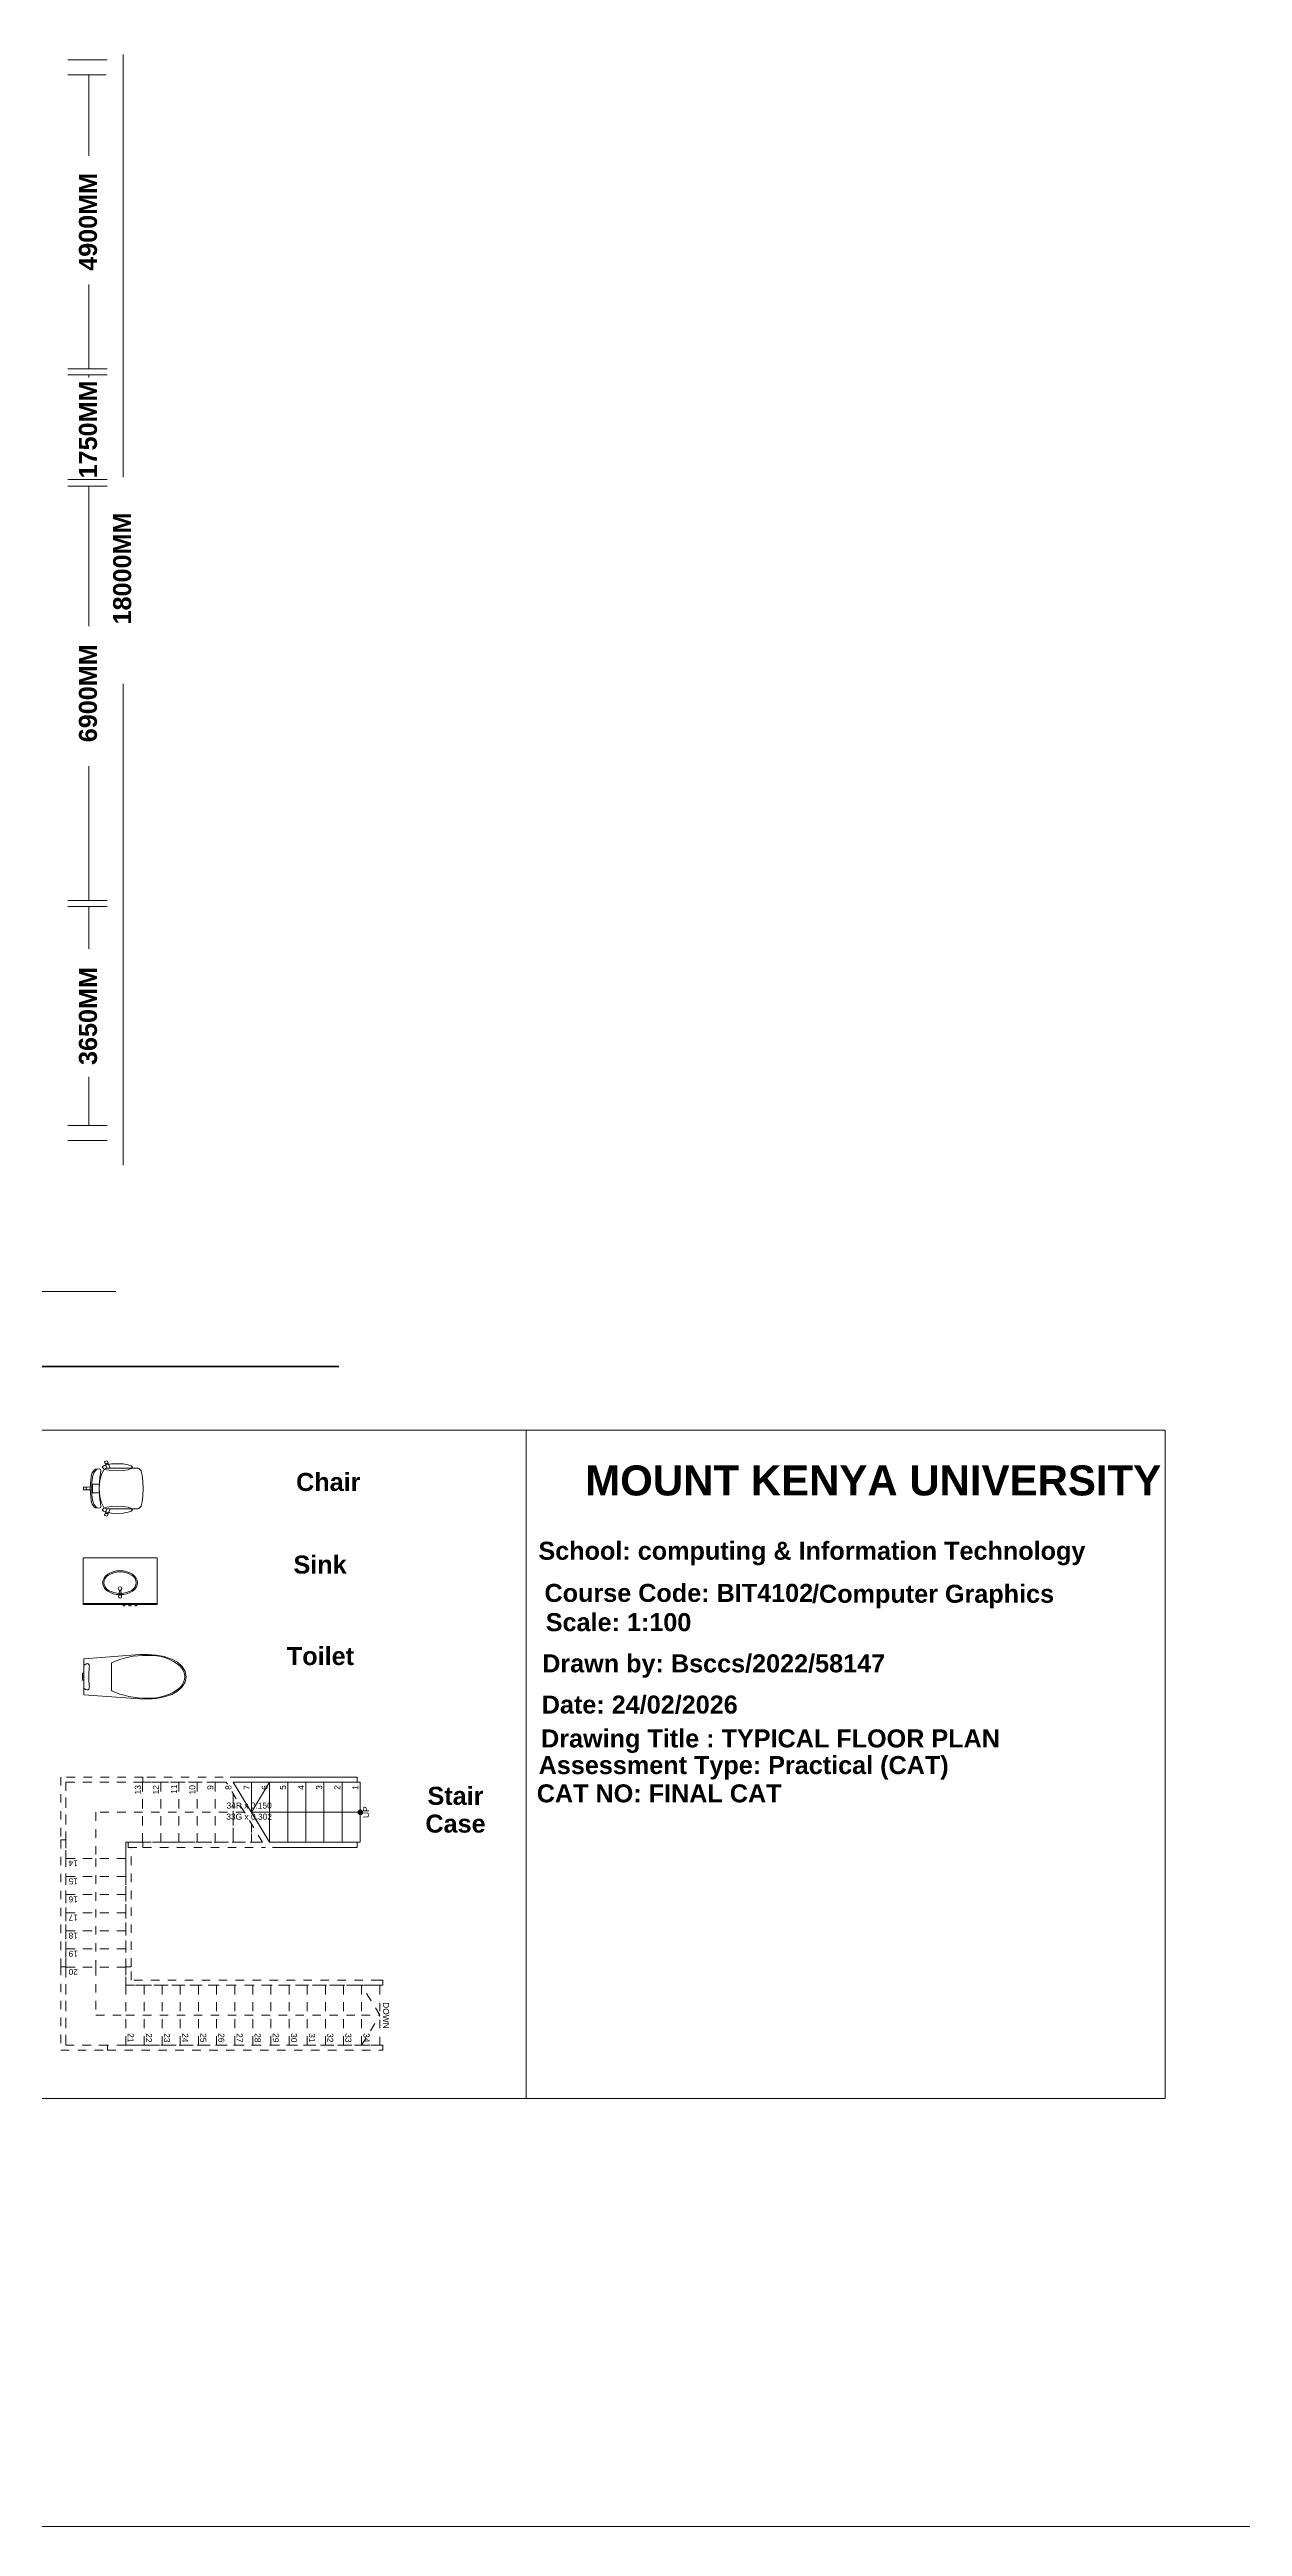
# Model space of a CAD drawing. Header units: millimetres. Extents: x -100675 to 28000, y -21133 to 42228.
# Drawn here: x -51181 to -31330, y -21133 to 20114 of the extents above; entities that cross this region are included whole.
import ezdxf

# ---------------------------------------------------------------- set-up
doc = ezdxf.new("R2010")
doc.units = ezdxf.units.MM
doc.header["$MEASUREMENT"] = 0
doc.linetypes.add('Dense Dotted', pattern=[176.388884, 0, -176.388884])
doc.linetypes.add('Small Dashed', pattern=[282.222222, 141.111111, -141.111111])
for name, color, linetype, lineweight, true_color in [('New_2D Drafting - General_Pen_No__62', 7, 'Continuous', 20, 0xaaaaaa), ('New_Annotation - Text_Pen_No__153', 7, 'Continuous', 25, 0x5a400a), ('New_Annotation - Text_Pen_No__86', 7, 'Continuous', 20, 0x5555ff), ('New_Interior - Furniture _Pen_No__4', 7, 'Continuous', 20, 0x029e21), ('New_Structural - Bearing_Pen_No__61', 7, 'Continuous', 20, 0x6a6a6a), ('New_Structural - Bearing_Pen_No__89', 7, 'Continuous', 20, 0x71cebe), ('New_Structural - Stair & Railing_Pen_No__71', 171, 'Continuous', 20, 0xaaaaff), ('New_Structural - Stair & Railing_Pen_No__91', 171, 'Continuous', 13, 0xaaaaff)]:
    doc.layers.add(name, color=color, linetype=linetype, lineweight=lineweight, true_color=true_color)
for name, color, linetype, lineweight in [('New_Annotation - Text_Pen_No__41', 7, 'Continuous', 25), ('New_Interior - Furniture _Pen_No__75', 6, 'Continuous', 20), ('New_Structural - Bearing_Pen_No__20', 1, 'Continuous', 0), ('New_Structural - Bearing_Pen_No__21', 7, 'Continuous', 35), ('New_Structural - Stair & Railing_Pen_No__11', 171, 'Continuous', 18)]:
    doc.layers.add(name, color=color, linetype=linetype, lineweight=lineweight)
for name, color, linetype in [('New_Interior - Furniture', 7, 'Continuous'), ('New_Structural - Bearing', 7, 'Continuous'), ('New_Structural - Stair & Railing', 7, 'Continuous')]:
    doc.layers.add(name, color=color, linetype=linetype)
doc.styles.add('GENERATED_STYLE_1', font='arial.ttf')
doc.styles.add('GENERATED_STYLE_2', font='arial.ttf')

# ---------------------------------------------------------------- blocks, each defined once
blk = doc.blocks.new('Slab_2', base_point=(-100675, -21133))
at = {"layer": 'New_Structural - Bearing_Pen_No__89', "color": 123, "linetype": 'Continuous', "lineweight": 20, "true_color": 0x71cebe, "flags": 128}
blk.add_lwpolyline([(-100675, -21133), (-12576, -21133), (-12576, 42228), (-100675, 42228)], close=True, dxfattribs=at)
blk = doc.blocks.new('Stair_3')
at = {"layer": 'New_Structural - Stair & Railing_Pen_No__71', "linetype": 'Continuous', "lineweight": 20, "true_color": 0xaaaaff}
blk.add_hatch(color=161, dxfattribs=at).paths.add_polyline_path([(-46010, -9203, 1), (-46010, -9278, 1)])
at = {"layer": 'New_Structural - Stair & Railing_Pen_No__11', "color": 171, "linetype": 'Continuous', "lineweight": 18}
for p, q in [((-46060, -8655), (-48174, -8655)), ((-46060, -8740), (-46060, -8655)), ((-48123, -8740), (-46060, -8740)), ((-47821, -8740), (-48123, -8740)), ((-47519, -9740), (-48123, -8740)), ((-47519, -8740), (-47821, -8740)), ((-47821, -8740), (-47821, -9240)), ((-47821, -9240), (-47821, -8740)), ((-47519, -8740), (-47821, -9240)), ((-47218, -8740), (-47519, -8740)), ((-47519, -8740), (-47519, -9740)), ((-47519, -9740), (-47519, -8740)), ((-46916, -8740), (-47218, -8740)), ((-47218, -8740), (-47218, -9740)), ((-47218, -9740), (-47218, -8740)), ((-46614, -8740), (-46916, -8740)), ((-46916, -8740), (-46916, -9740)), ((-46916, -9740), (-46916, -8740)), ((-46312, -8740), (-46614, -8740)), ((-46614, -8740), (-46614, -9740)), ((-46614, -9740), (-46614, -8740)), ((-46010, -8740), (-46312, -8740)), ((-46312, -8740), (-46312, -9740)), ((-46312, -9740), (-46312, -8740)), ((-46010, -9740), (-46010, -8740)), ((-46312, -9240), (-47821, -9240)), ((-47821, -9240), (-47519, -9740)), ((-46010, -9240), (-46312, -9240)), ((-46060, -9740), (-47519, -9740)), ((-47519, -9740), (-47218, -9740)), ((-47468, -9825), (-46060, -9825)), ((-47218, -9740), (-46916, -9740)), ((-46916, -9740), (-46614, -9740)), ((-46614, -9740), (-46312, -9740)), ((-46312, -9740), (-46010, -9740)), ((-46060, -9825), (-46060, -9740))]:
    blk.add_line(p, q, dxfattribs=at)
at = {"layer": 'New_Structural - Stair & Railing_Pen_No__11', "color": 171, "linetype": 'Small Dashed', "lineweight": 18}
for p, q in [((-47636, -9740), (-48240, -8740)), ((-49632, -9240), (-50410, -9240)), ((-50410, -9240), (-50410, -10007)), ((-47938, -9240), (-49632, -9240)), ((-50410, -10007), (-50410, -11818)), ((-50410, -11818), (-50410, -12619)), ((-45685, -12619), (-45987, -12119)), ((-50410, -12619), (-49910, -12619)), ((-49910, -12619), (-45987, -12619)), ((-45987, -12619), (-45685, -12619)), ((-45987, -13119), (-45685, -12619))]:
    blk.add_line(p, q, dxfattribs=at)
at = {"layer": 'New_Structural - Stair & Railing_Pen_No__11', "color": 171, "linetype": 'Continuous', "lineweight": 18, "flags": 128}
blk.add_lwpolyline([(-46010, -9203, 1), (-46010, -9278, 1)], format="xyb", close=True, dxfattribs=at)
at = {"layer": 'New_Structural - Stair & Railing_Pen_No__91', "color": 161, "linetype": 'Small Dashed', "lineweight": 13, "true_color": 0xaaaaff}
for p, q in [((-49627, -8655), (-50995, -8655)), ((-50995, -8655), (-50995, -9700)), ((-48291, -8655), (-49627, -8655)), ((-49627, -8655), (-49627, -8740)), ((-49627, -8740), (-49627, -8655)), ((-50910, -9700), (-50910, -8740)), ((-50910, -8740), (-49627, -8740)), ((-49632, -8740), (-50910, -8740)), ((-50910, -8740), (-50910, -10007)), ((-49632, -8740), (-50910, -8740)), ((-50910, -8740), (-50910, -10007)), ((-49330, -8740), (-49632, -8740)), ((-49632, -8740), (-49632, -9740)), ((-49632, -9740), (-49632, -8740)), ((-49330, -8740), (-49632, -8740)), ((-49632, -8740), (-49632, -9740)), ((-49632, -9740), (-49632, -8740)), ((-49627, -8740), (-48240, -8740)), ((-49028, -8740), (-49330, -8740)), ((-49330, -8740), (-49330, -9740)), ((-49330, -9740), (-49330, -8740)), ((-49028, -8740), (-49330, -8740)), ((-49330, -8740), (-49330, -9740)), ((-49330, -9740), (-49330, -8740)), ((-48726, -8740), (-49028, -8740)), ((-49028, -8740), (-49028, -9740)), ((-49028, -9740), (-49028, -8740)), ((-48726, -8740), (-49028, -8740)), ((-49028, -8740), (-49028, -9740)), ((-49028, -9740), (-49028, -8740)), ((-48425, -8740), (-48726, -8740)), ((-48726, -8740), (-48726, -9740)), ((-48726, -9740), (-48726, -8740)), ((-48425, -8740), (-48726, -8740)), ((-48726, -8740), (-48726, -9740)), ((-48726, -9740), (-48726, -8740)), ((-48240, -8740), (-48425, -8740)), ((-48425, -8740), (-48425, -9740)), ((-48425, -9740), (-48425, -8740)), ((-48240, -8740), (-48425, -8740)), ((-48425, -8740), (-48425, -9740)), ((-48425, -9740), (-48425, -8740)), ((-47821, -8740), (-48123, -8740)), ((-48123, -8934), (-48123, -9740)), ((-48123, -9740), (-48123, -8934)), ((-48123, -8934), (-48123, -9740)), ((-48123, -9740), (-48123, -8934)), ((-47519, -8740), (-47821, -8740)), ((-47821, -8740), (-47821, -9240)), ((-47821, -9240), (-47821, -8740)), ((-47218, -8740), (-47519, -8740)), ((-47519, -8740), (-47519, -9740)), ((-47519, -9740), (-47519, -8740)), ((-46916, -8740), (-47218, -8740)), ((-47218, -8740), (-47218, -9740)), ((-47218, -9740), (-47218, -8740)), ((-46614, -8740), (-46916, -8740)), ((-46916, -8740), (-46916, -9740)), ((-46916, -9740), (-46916, -8740)), ((-46312, -8740), (-46614, -8740)), ((-46614, -8740), (-46614, -9740)), ((-46614, -9740), (-46614, -8740)), ((-46010, -8740), (-46312, -8740)), ((-46312, -8740), (-46312, -9740)), ((-46312, -9740), (-46312, -8740)), ((-46010, -9740), (-46010, -8740)), ((-47821, -9434), (-47821, -9740)), ((-47821, -9740), (-47821, -9434)), ((-47821, -9434), (-47821, -9740)), ((-47821, -9740), (-47821, -9434)), ((-50995, -9700), (-50910, -9700)), ((-50995, -9700), (-50995, -11813)), ((-50910, -9700), (-50995, -9700)), ((-50910, -11813), (-50910, -9700)), ((-49871, -9740), (-49910, -9740)), ((-49910, -9740), (-49910, -11813)), ((-49910, -10007), (-49910, -9740)), ((-49910, -9740), (-49632, -9740)), ((-49910, -10007), (-49910, -9740)), ((-49910, -9740), (-49632, -9740)), ((-49627, -9740), (-49871, -9740)), ((-49871, -9740), (-49871, -9825)), ((-49871, -9825), (-49871, -9740)), ((-49871, -9825), (-49627, -9825)), ((-49825, -9825), (-49871, -9825)), ((-49825, -11813), (-49825, -9825)), ((-49632, -9740), (-49330, -9740)), ((-49632, -9740), (-49330, -9740)), ((-47636, -9740), (-49627, -9740)), ((-49627, -9740), (-49627, -9825)), ((-49627, -9825), (-49627, -9740)), ((-49627, -9825), (-47585, -9825)), ((-49330, -9740), (-49028, -9740)), ((-49330, -9740), (-49028, -9740)), ((-49028, -9740), (-48726, -9740)), ((-49028, -9740), (-48726, -9740)), ((-48726, -9740), (-48425, -9740)), ((-48726, -9740), (-48425, -9740)), ((-48425, -9740), (-48123, -9740)), ((-48425, -9740), (-48123, -9740)), ((-48123, -9740), (-47821, -9740)), ((-48123, -9740), (-47821, -9740)), ((-47821, -9740), (-47636, -9740)), ((-47821, -9740), (-47636, -9740)), ((-47519, -9740), (-47218, -9740)), ((-47218, -9740), (-46916, -9740)), ((-46916, -9740), (-46614, -9740)), ((-46614, -9740), (-46312, -9740)), ((-46312, -9740), (-46010, -9740)), ((-50910, -10007), (-49910, -10007)), ((-49910, -10007), (-50910, -10007)), ((-50910, -10007), (-50910, -10309)), ((-50910, -10007), (-49910, -10007)), ((-49910, -10007), (-50910, -10007)), ((-50910, -10007), (-50910, -10309)), ((-50910, -10309), (-49910, -10309)), ((-49910, -10309), (-50910, -10309)), ((-50910, -10309), (-50910, -10610)), ((-50910, -10309), (-49910, -10309)), ((-49910, -10309), (-50910, -10309)), ((-50910, -10309), (-50910, -10610)), ((-49910, -10309), (-49910, -10007)), ((-49910, -10309), (-49910, -10007)), ((-49910, -10610), (-49910, -10309)), ((-49910, -10610), (-49910, -10309)), ((-50910, -10610), (-49910, -10610)), ((-49910, -10610), (-50910, -10610)), ((-50910, -10610), (-50910, -10912)), ((-50910, -10610), (-49910, -10610)), ((-49910, -10610), (-50910, -10610)), ((-50910, -10610), (-50910, -10912)), ((-49910, -10912), (-49910, -10610)), ((-49910, -10912), (-49910, -10610)), ((-50910, -10912), (-49910, -10912)), ((-49910, -10912), (-50910, -10912)), ((-50910, -10912), (-50910, -11214)), ((-50910, -10912), (-49910, -10912)), ((-49910, -10912), (-50910, -10912)), ((-50910, -10912), (-50910, -11214)), ((-49910, -11214), (-49910, -10912)), ((-49910, -11214), (-49910, -10912)), ((-50910, -11214), (-49910, -11214)), ((-49910, -11214), (-50910, -11214)), ((-50910, -11214), (-50910, -11516)), ((-50910, -11214), (-49910, -11214)), ((-49910, -11214), (-50910, -11214)), ((-50910, -11214), (-50910, -11516)), ((-50910, -11516), (-49910, -11516)), ((-49910, -11516), (-50910, -11516)), ((-50910, -11516), (-50910, -11818)), ((-50910, -11516), (-49910, -11516)), ((-49910, -11516), (-50910, -11516)), ((-50910, -11516), (-50910, -11818)), ((-49910, -11516), (-49910, -11214)), ((-49910, -11516), (-49910, -11214)), ((-49910, -11818), (-49910, -11516)), ((-49910, -11818), (-49910, -11516)), ((-50995, -11813), (-50910, -11813)), ((-50995, -11813), (-50995, -13204)), ((-50910, -11813), (-50995, -11813)), ((-50910, -13119), (-50910, -11813)), ((-50910, -11818), (-49910, -11818)), ((-49910, -11818), (-50910, -11818)), ((-50910, -11818), (-50910, -13119)), ((-50910, -11818), (-49910, -11818)), ((-49910, -11818), (-50910, -11818)), ((-50910, -11818), (-50910, -13119)), ((-49910, -11813), (-49825, -11813)), ((-49910, -11813), (-49910, -12119)), ((-49825, -11813), (-49910, -11813)), ((-49910, -12119), (-49910, -11818)), ((-49910, -12119), (-49910, -11818)), ((-49825, -12034), (-49825, -11813)), ((-49910, -12119), (-45685, -12119)), ((-49910, -13119), (-49910, -12119)), ((-49910, -12119), (-49910, -13119)), ((-49609, -12119), (-49910, -12119)), ((-49910, -13119), (-49910, -12119)), ((-49609, -12119), (-49910, -12119)), ((-49910, -12119), (-49910, -13119)), ((-45685, -12034), (-49825, -12034)), ((-49609, -13119), (-49609, -12119)), ((-49609, -12119), (-49609, -13119)), ((-49307, -12119), (-49609, -12119)), ((-49609, -13119), (-49609, -12119)), ((-49609, -12119), (-49609, -13119)), ((-49307, -12119), (-49609, -12119)), ((-49307, -13119), (-49307, -12119)), ((-49307, -12119), (-49307, -13119)), ((-49005, -12119), (-49307, -12119)), ((-49307, -13119), (-49307, -12119)), ((-49307, -12119), (-49307, -13119)), ((-49005, -12119), (-49307, -12119)), ((-49005, -13119), (-49005, -12119)), ((-49005, -12119), (-49005, -13119)), ((-48703, -12119), (-49005, -12119)), ((-49005, -13119), (-49005, -12119)), ((-49005, -12119), (-49005, -13119)), ((-48703, -12119), (-49005, -12119)), ((-48703, -13119), (-48703, -12119)), ((-48703, -12119), (-48703, -13119)), ((-48401, -12119), (-48703, -12119)), ((-48703, -13119), (-48703, -12119)), ((-48703, -12119), (-48703, -13119)), ((-48401, -12119), (-48703, -12119)), ((-48401, -13119), (-48401, -12119)), ((-48401, -12119), (-48401, -13119)), ((-48100, -12119), (-48401, -12119)), ((-48401, -13119), (-48401, -12119)), ((-48401, -12119), (-48401, -13119)), ((-48100, -12119), (-48401, -12119)), ((-48100, -13119), (-48100, -12119)), ((-48100, -12119), (-48100, -13119)), ((-47798, -12119), (-48100, -12119)), ((-48100, -13119), (-48100, -12119)), ((-48100, -12119), (-48100, -13119)), ((-47798, -12119), (-48100, -12119)), ((-47798, -13119), (-47798, -12119)), ((-47798, -12119), (-47798, -13119)), ((-47496, -12119), (-47798, -12119)), ((-47798, -13119), (-47798, -12119)), ((-47798, -12119), (-47798, -13119)), ((-47496, -12119), (-47798, -12119)), ((-47496, -13119), (-47496, -12119)), ((-47496, -12119), (-47496, -13119)), ((-47194, -12119), (-47496, -12119)), ((-47496, -13119), (-47496, -12119)), ((-47496, -12119), (-47496, -13119)), ((-47194, -12119), (-47496, -12119)), ((-47194, -13119), (-47194, -12119)), ((-47194, -12119), (-47194, -13119)), ((-46893, -12119), (-47194, -12119)), ((-47194, -13119), (-47194, -12119)), ((-47194, -12119), (-47194, -13119)), ((-46893, -12119), (-47194, -12119)), ((-46893, -13119), (-46893, -12119)), ((-46893, -12119), (-46893, -13119)), ((-46591, -12119), (-46893, -12119)), ((-46893, -13119), (-46893, -12119)), ((-46893, -12119), (-46893, -13119)), ((-46591, -12119), (-46893, -12119)), ((-46591, -13119), (-46591, -12119)), ((-46591, -12119), (-46591, -13119)), ((-46289, -12119), (-46591, -12119)), ((-46591, -13119), (-46591, -12119)), ((-46591, -12119), (-46591, -13119)), ((-46289, -12119), (-46591, -12119)), ((-46289, -13119), (-46289, -12119)), ((-46289, -12119), (-46289, -13119)), ((-45987, -12119), (-46289, -12119)), ((-46289, -13119), (-46289, -12119)), ((-46289, -12119), (-46289, -13119)), ((-45987, -12119), (-46289, -12119)), ((-45987, -13119), (-45987, -12119)), ((-45987, -12119), (-45987, -13119)), ((-45685, -12119), (-45987, -12119)), ((-45987, -13119), (-45987, -12119)), ((-45987, -12119), (-45987, -13119)), ((-45685, -12119), (-45987, -12119)), ((-45635, -12034), (-45685, -12034)), ((-45685, -12119), (-45635, -12119)), ((-45685, -13119), (-45685, -12119)), ((-45685, -13119), (-45685, -12119)), ((-45635, -12119), (-45635, -12034)), ((-50217, -13119), (-50910, -13119)), ((-50910, -13119), (-49910, -13119)), ((-50910, -13119), (-49910, -13119)), ((-50217, -13204), (-50217, -13119)), ((-45685, -13119), (-50217, -13119)), ((-50217, -13119), (-50217, -13204)), ((-49910, -13119), (-49609, -13119)), ((-49910, -13119), (-49609, -13119)), ((-49609, -13119), (-49307, -13119)), ((-49609, -13119), (-49307, -13119)), ((-49307, -13119), (-49005, -13119)), ((-49307, -13119), (-49005, -13119)), ((-49005, -13119), (-48703, -13119)), ((-49005, -13119), (-48703, -13119)), ((-48703, -13119), (-48401, -13119)), ((-48703, -13119), (-48401, -13119)), ((-48401, -13119), (-48100, -13119)), ((-48401, -13119), (-48100, -13119)), ((-48100, -13119), (-47798, -13119)), ((-48100, -13119), (-47798, -13119)), ((-47798, -13119), (-47496, -13119)), ((-47798, -13119), (-47496, -13119)), ((-47496, -13119), (-47194, -13119)), ((-47496, -13119), (-47194, -13119)), ((-47194, -13119), (-46893, -13119)), ((-47194, -13119), (-46893, -13119)), ((-46893, -13119), (-46591, -13119)), ((-46893, -13119), (-46591, -13119)), ((-46591, -13119), (-46289, -13119)), ((-46591, -13119), (-46289, -13119)), ((-46289, -13119), (-45987, -13119)), ((-46289, -13119), (-45987, -13119)), ((-45987, -13119), (-45685, -13119)), ((-45987, -13119), (-45685, -13119)), ((-45635, -13119), (-45685, -13119)), ((-45635, -13204), (-45635, -13119)), ((-50995, -13204), (-50217, -13204)), ((-50217, -13204), (-45685, -13204)), ((-45685, -13204), (-45635, -13204))]:
    blk.add_line(p, q, dxfattribs=at)
at = {"layer": 'New_Structural - Stair & Railing_Pen_No__71', "color": 161, "lineweight": 20, "true_color": 0xaaaaff, "char_height": 100, "attachment_point": 4, "style": 'GENERATED_STYLE_1'}
for s, insert, rotation in [('\\A1;{\\pql;\\fArial|b0|i0|c0|p34;13}', (-49712, -8942), 90), ('\\A1;{\\pql;\\fArial|b0|i0|c0|p34;12}', (-49411, -8942), 90), ('\\A1;{\\pql;\\fArial|b0|i0|c0|p34;11}', (-49109, -8932), 90), ('\\A1;{\\pql;\\fArial|b0|i0|c0|p34;10}', (-48806, -8942), 90), ('\\A1;{\\pql;\\fArial|b0|i0|c0|p34;9}', (-48505, -8866), 90), ('\\A1;{\\pql;\\fArial|b0|i0|c0|p34;8}', (-48203, -8866), 90), ('\\A1;{\\pql;\\fArial|b0|i0|c0|p34;7}', (-47902, -8866), 90), ('\\A1;{\\pql;\\fArial|b0|i0|c0|p34;6}', (-47599, -8866), 90), ('\\A1;{\\pql;\\fArial|b0|i0|c0|p34;5}', (-47297, -8866), 90), ('\\A1;{\\pql;\\fArial|b0|i0|c0|p34;4}', (-46996, -8866), 90), ('\\A1;{\\pql;\\fArial|b0|i0|c0|p34;3}', (-46694, -8866), 90), ('\\A1;{\\pql;\\fArial|b0|i0|c0|p34;2}', (-46393, -8866), 90), ('\\A1;{\\pql;\\fArial|b0|i0|c0|p34;1}', (-46091, -8866), 90), ('\\A1;{\\pql;\\fArial|b0|i0|c0|p34;UP}', (-45915, -9335), 90), ('\\A1;{\\pql;\\fArial|b0|i0|c0|p34;14}', (-50709, -10088), 180), ('\\A1;{\\pql;\\fArial|b0|i0|c0|p34;15}', (-50709, -10388), 180), ('\\A1;{\\pql;\\fArial|b0|i0|c0|p34;16}', (-50709, -10690), 180), ('\\A1;{\\pql;\\fArial|b0|i0|c0|p34;17}', (-50709, -10993), 180), ('\\A1;{\\pql;\\fArial|b0|i0|c0|p34;18}', (-50709, -11294), 180), ('\\A1;{\\pql;\\fArial|b0|i0|c0|p34;19}', (-50709, -11596), 180), ('\\A1;{\\pql;\\fArial|b0|i0|c0|p34;20}', (-50709, -11897), 180), ('\\A1;{\\pql;\\fArial|b0|i0|c0|p34;DOWN}', (-45581, -12402), 270), ('\\A1;{\\pql;\\fArial|b0|i0|c0|p34;21}', (-49830, -12918), 270), ('\\A1;{\\pql;\\fArial|b0|i0|c0|p34;22}', (-49528, -12918), 270), ('\\A1;{\\pql;\\fArial|b0|i0|c0|p34;23}', (-49227, -12918), 270), ('\\A1;{\\pql;\\fArial|b0|i0|c0|p34;24}', (-48924, -12918), 270), ('\\A1;{\\pql;\\fArial|b0|i0|c0|p34;25}', (-48623, -12918), 270), ('\\A1;{\\pql;\\fArial|b0|i0|c0|p34;26}', (-48322, -12918), 270), ('\\A1;{\\pql;\\fArial|b0|i0|c0|p34;27}', (-48019, -12918), 270), ('\\A1;{\\pql;\\fArial|b0|i0|c0|p34;28}', (-47718, -12918), 270), ('\\A1;{\\pql;\\fArial|b0|i0|c0|p34;29}', (-47416, -12918), 270), ('\\A1;{\\pql;\\fArial|b0|i0|c0|p34;30}', (-47114, -12918), 270), ('\\A1;{\\pql;\\fArial|b0|i0|c0|p34;31}', (-46813, -12918), 270), ('\\A1;{\\pql;\\fArial|b0|i0|c0|p34;32}', (-46511, -12918), 270), ('\\A1;{\\pql;\\fArial|b0|i0|c0|p34;33}', (-46209, -12918), 270), ('\\A1;{\\pql;\\fArial|b0|i0|c0|p34;34}', (-45907, -12918), 270)]:
    blk.add_mtext(s, dxfattribs=dict(at, insert=insert, rotation=rotation))
at = {"layer": 'New_Structural - Stair & Railing_Pen_No__71', "color": 161, "lineweight": 20, "true_color": 0xaaaaff, "char_height": 100, "style": 'GENERATED_STYLE_1'}
for s, insert, attachment_point in [('\\A1;{\\pqc;\\pt0,7100;\\fArial|b0|i0|c0|p34;33G x \\fArial|b0|i0|c0|p34;0.302\\fArial|b0|i0|c0|p34;\\A1{\\H.66x;\\S^  ;}\\fArial|b0|i0|c0|p34;\\fArial|b0|i0|c0|p34;\\fArial|b0|i0|c0|p34;\\fArial|b0|i0|c0|p34;\\A1{\\H.66x;\\S^  ;}\\fArial|b0|i0|c0|p34;\\fArial|b0|i0|c0|p34;\\fArial|b0|i0|c0|p34;\\fArial|b0|i0|c0|p34;\\A1{\\H.66x;\\S^  ;}\\fArial|b0|i0|c0|p34;}', (-47821, -9263), 2), ('\\A1;{\\pqc;\\pt0,7100;\\fArial|b0|i0|c0|p34;34R x \\fArial|b0|i0|c0|p34;0.150\\fArial|b0|i0|c0|p34;\\A1{\\H.66x;\\S^  ;}\\fArial|b0|i0|c0|p34;\\fArial|b0|i0|c0|p34;\\fArial|b0|i0|c0|p34;\\fArial|b0|i0|c0|p34;\\A1{\\H.66x;\\S^  ;}\\fArial|b0|i0|c0|p34;\\fArial|b0|i0|c0|p34;\\fArial|b0|i0|c0|p34;\\fArial|b0|i0|c0|p34;\\A1{\\H.66x;\\S^  ;}\\fArial|b0|i0|c0|p34;}', (-47821, -9207), 8)]:
    blk.add_mtext(s, dxfattribs=dict(at, insert=insert, attachment_point=attachment_point))
blk = doc.blocks.new('Office Chair 06 24_2')
at = {"layer": 'New_Interior - Furniture _Pen_No__4', "color": 104, "linetype": 'Continuous', "lineweight": 20, "true_color": 0x029e21}
for p, q in [((152, 814), (198, 848)), ((198, 848), (227, 860)), ((230, 834), (200, 823)), ((227, 860), (265, 868)), ((269, 842), (230, 834)), ((265, 868), (374, 880)), ((313, 848), (269, 842)), ((361, 853), (313, 848)), ((410, 855), (361, 853)), ((374, 880), (459, 884)), ((384, 791), (384, 842)), ((384, 842), (434, 842)), ((459, 856), (410, 855)), ((434, 842), (436, 926)), ((434, 842), (459, 842)), ((436, 988), (441, 993)), ((436, 926), (436, 988)), ((436, 926), (438, 935)), ((438, 935), (443, 943)), ((441, 993), (459, 993)), ((443, 943), (450, 949)), ((450, 949), (459, 951)), ((477, 993), (459, 993)), ((467, 949), (459, 951)), ((544, 880), (459, 884)), ((459, 856), (507, 855)), ((484, 842), (459, 842)), ((475, 943), (467, 949)), ((479, 935), (475, 943)), ((481, 988), (477, 993)), ((481, 926), (479, 935)), ((481, 926), (481, 988)), ((484, 842), (481, 926)), ((533, 842), (484, 842)), ((507, 855), (557, 853)), ((533, 791), (533, 842)), ((652, 868), (544, 880)), ((557, 853), (605, 848)), ((605, 848), (649, 842)), ((649, 842), (687, 834)), ((691, 860), (652, 868)), ((687, 834), (718, 823)), ((720, 848), (691, 860)), ((766, 814), (720, 848)), ((0, 603), (11, 641)), ((3, 596), (0, 603)), ((55, 577), (3, 596)), ((11, 641), (17, 644)), ((17, 644), (69, 625)), ((40, 599), (41, 609)), ((42, 590), (40, 599)), ((41, 609), (45, 617)), ((48, 582), (42, 590)), ((45, 617), (52, 623)), ((55, 577), (48, 582)), ((52, 623), (60, 626)), ((119, 551), (55, 577)), ((60, 626), (69, 625)), ((69, 625), (120, 609)), ((119, 608), (120, 609)), ((119, 608), (119, 551)), ((119, 199), (119, 551)), ((120, 609), (145, 656)), ((131, 731), (136, 792)), ((141, 712), (131, 731)), ((141, 774), (135, 770)), ((136, 792), (152, 814)), ((150, 783), (141, 774)), ((167, 707), (141, 712)), ((145, 656), (219, 696)), ((163, 793), (150, 783)), ((181, 810), (163, 793)), ((209, 711), (167, 707)), ((200, 823), (181, 810)), ((276, 721), (209, 711)), ((219, 696), (329, 722)), ((352, 729), (276, 721)), ((329, 722), (384, 726)), ((459, 733), (352, 729)), ((384, 726), (384, 791)), ((384, 726), (459, 732)), ((459, 733), (566, 729)), ((533, 726), (459, 732)), ((533, 726), (533, 791)), ((589, 722), (533, 726)), ((566, 729), (641, 721)), ((699, 696), (589, 722)), ((641, 721), (708, 711)), ((772, 656), (699, 696)), ((708, 711), (751, 707)), ((718, 823), (737, 810)), ((737, 810), (754, 793)), ((751, 707), (777, 712)), ((754, 793), (768, 783)), ((782, 792), (766, 814)), ((768, 783), (777, 774)), ((798, 609), (772, 656)), ((777, 774), (783, 770)), ((777, 712), (787, 731)), ((787, 731), (782, 792)), ((849, 625), (798, 609)), ((798, 608), (798, 609)), ((798, 608), (798, 551)), ((798, 551), (862, 577)), ((798, 199), (798, 551)), ((901, 644), (849, 625)), ((857, 626), (849, 625)), ((866, 623), (857, 626)), ((862, 577), (915, 596)), ((862, 577), (870, 582)), ((872, 617), (866, 623)), ((870, 582), (875, 590)), ((877, 609), (872, 617)), ((875, 590), (878, 599)), ((878, 599), (877, 609)), ((907, 641), (901, 644)), ((918, 603), (907, 641)), ((915, 596), (918, 603)), ((119, 138), (119, 199)), ((119, 86), (119, 138)), ((126, 71), (119, 86)), ((166, 36), (126, 71)), ((169, 34), (166, 36)), ((237, 16), (169, 34)), ((339, 4), (237, 16)), ((340, 4), (339, 4)), ((459, 0), (340, 4)), ((459, 0), (577, 4)), ((577, 4), (579, 4)), ((579, 4), (681, 16)), ((681, 16), (749, 34)), ((749, 34), (752, 36)), ((752, 36), (791, 71)), ((791, 71), (798, 86)), ((798, 138), (798, 199)), ((798, 86), (798, 138))]:
    blk.add_line(p, q, dxfattribs=at)
at = {"layer": 'New_Interior - Furniture _Pen_No__4', "color": 104, "linetype": 'Continuous', "lineweight": 20, "true_color": 0x029e21, "flags": 128}
for points in [[(45, 431), (50, 527), (63, 608), (82, 662), (105, 681), (128, 662), (147, 608), (160, 527), (165, 431), (160, 335), (147, 253), (128, 199), (105, 180), (82, 199), (63, 253), (50, 335)], [(872, 431), (868, 527), (855, 608), (835, 662), (813, 681), (790, 662), (770, 608), (758, 527), (753, 431), (758, 335), (770, 253), (790, 199), (813, 180), (835, 199), (855, 253), (868, 335)]]:
    blk.add_lwpolyline(points, close=True, dxfattribs=at)
blk = doc.blocks.new('WC 24_2')
at = {"layer": 'New_Interior - Furniture _Pen_No__75', "color": 6, "linetype": 'Continuous', "lineweight": 20}
for p, q in [((-57, 20), (-40, 20)), ((-57, 0), (-57, 20)), ((-40, 20), (-16, 20)), ((-16, 20), (-11, 20)), ((-16, 0), (-16, 20)), ((-11, 20), (0, 20)), ((0, 20), (11, 20)), ((0, 0), (11, 0)), ((11, 20), (16, 20)), ((11, 0), (16, 0)), ((16, 0), (16, 20)), ((16, 20), (40, 20)), ((16, 0), (40, 0)), ((40, 20), (57, 20)), ((40, 0), (57, 0)), ((57, 0), (57, 20)), ((-57, 0), (-40, 0)), ((-40, 0), (-16, 0)), ((-16, 0), (-11, 0)), ((-11, 0), (0, 0)), ((0, -461), (-232, -461)), ((232, -461), (0, -461))]:
    blk.add_line(p, q, dxfattribs=at)
at = {"layer": 'New_Interior - Furniture _Pen_No__75', "color": 6, "linetype": 'Continuous', "lineweight": 20, "flags": 128}
for points in [[(-361, -1208), (-335, -1340), (-294, -1465), (-240, -1564), (-169, -1640), (-88, -1688), (0, -1705), (88, -1688), (169, -1640), (240, -1564), (294, -1465), (335, -1340), (361, -1208), (373, -1071), (370, -933), (301, 0), (-301, 0), (-370, -933), (-373, -1071)], [(-187, 0), (-194, -8), (-200, -16), (-205, -24), (-210, -33), (-213, -41), (-216, -50), (-217, -59), (-218, -67), (-216, -73), (-212, -79), (-206, -84), (-198, -89), (-188, -92), (-178, -94), (-166, -95), (-154, -94), (-116, -91), (-78, -88), (-39, -87), (0, -86), (39, -87), (78, -88), (116, -91), (154, -94), (166, -95), (178, -94), (188, -92), (198, -89), (206, -84), (212, -79), (216, -73), (218, -67), (217, -59), (216, -50), (213, -41), (210, -33), (205, -24), (200, -16), (194, -8), (187, 0)]]:
    blk.add_lwpolyline(points, close=True, dxfattribs=at)
at = {"layer": 'New_Interior - Furniture _Pen_No__75', "color": 6, "linetype": 'Continuous', "lineweight": 20}
for centre, major_axis, start_param, end_param in [((551, -1033), (0, 1133), 1.041392, 1.594412), ((-551, -1033), (0, 1133), 4.688771, 5.241791), ((191, -1098), (0, 685), 1.515065, 2.415654), ((-191, -1098), (0, 685), 3.867528, 4.768116), ((2, -1313), (0, 369), 2.509088, 3.135732), ((-2, -1313), (0, 369), 3.147454, 3.774097)]:
    blk.add_ellipse(centre, major_axis=major_axis, ratio=0.800282, start_param=start_param, end_param=end_param, dxfattribs=at)
blk = doc.blocks.new('Basin Cabinet 24_4')
at = {"layer": 'New_Interior - Furniture _Pen_No__75', "color": 6, "linetype": 'Continuous', "lineweight": 20}
for p, q in [((0, 779), (1229, 779)), ((0, 0), (0, 779)), ((0, 759), (1229, 759)), ((601, 610), (601, 625)), ((601, 625), (628, 625)), ((628, 625), (628, 610)), ((1229, 0), (1229, 779)), ((0, 0), (1229, 0))]:
    blk.add_line(p, q, dxfattribs=at)
at = {"layer": 'New_Interior - Furniture _Pen_No__75', "color": 6, "linetype": 'Continuous', "lineweight": 20, "flags": 128}
for points in [[(336, 779), (364, 779), (364, 799), (336, 799)], [(429, 779), (471, 779), (471, 799), (429, 799)], [(537, 779), (564, 779), (564, 799), (537, 799)]]:
    blk.add_lwpolyline(points, close=True, dxfattribs=at)
blk.add_lwpolyline([(590, 650), (594, 608, 0.12102), (597, 598), (604, 545, 0.882566), (626, 545), (632, 598, 0.12102), (636, 608), (640, 650, 1)], format="xyb", close=True, dxfattribs=at)
at = {"layer": 'New_Interior - Furniture _Pen_No__75', "color": 6, "linetype": 'Continuous', "lineweight": 20}
blk.add_circle((615, 513), 30, dxfattribs=at)
for radius, start, end in [(21.1, 212.771, 327.229), (13.6, 180, 0)]:
    blk.add_arc((615, 610), radius, start, end, dxfattribs=at)
for major_axis, ratio in [((290, 0), 0.686667), ((270, 0), 0.666667)]:
    blk.add_ellipse((615, 415), major_axis=major_axis, ratio=ratio, dxfattribs=at)

msp = doc.modelspace()

# ---------------------------------------------------------------- linework, layer by layer
at = {"layer": 'New_2D Drafting - General_Pen_No__62', "color": 253, "linetype": 'Continuous', "lineweight": 20, "true_color": 0xaaaaaa}
for p, q in [((-49956, 20033), (-49956, 12991)), ((-49956, 9552), (-49956, 1535)), ((-61525, -568), (-50080, -568))]:
    msp.add_line(p, q, dxfattribs=at)
at = {"layer": 'New_Structural - Bearing_Pen_No__20', "color": 1, "linetype": 'Continuous', "lineweight": 0}
for p, q in [((-66814, -2875), (-32616, -2875)), ((-43252, -2875), (-43252, -14008)), ((-32616, -2875), (-32616, -14008)), ((-91617, -14008), (-32616, -14008))]:
    msp.add_line(p, q, dxfattribs=at)
at = {"layer": 'New_Structural - Bearing_Pen_No__21', "color": 7, "linetype": 'Continuous', "lineweight": 35}
msp.add_line((-57622, -1814), (-46368, -1814), dxfattribs=at)
at = {"layer": 'New_Structural - Bearing_Pen_No__61', "color": 251, "linetype": 'Continuous', "lineweight": 20, "true_color": 0x6a6a6a}
for p, q in [((-50874, 19944), (-50221, 19944)), ((-50874, 19694), (-50238, 19694)), ((-50525, 19694), (-50525, 18346)), ((-50525, 16202), (-50525, 14794)), ((-50874, 14794), (-50221, 14794)), ((-50874, 14694), (-50221, 14694)), ((-50525, 14694), (-50525, 14650)), ((-50874, 12953), (-50221, 12953)), ((-50874, 12844), (-50221, 12844)), ((-50525, 12844), (-50525, 10512)), ((-50525, 8180), (-50525, 5944)), ((-50874, 5944), (-50221, 5944)), ((-50874, 5844), (-50221, 5844)), ((-50525, 5844), (-50525, 5136)), ((-50525, 3006), (-50525, 2194)), ((-50874, 2194), (-50221, 2194)), ((-50874, 1944), (-50221, 1944))]:
    msp.add_line(p, q, dxfattribs=at)

# ---------------------------------------------------------------- block references
at = {"layer": 'New_Interior - Furniture', "color": 104, "linetype": 'Continuous', "lineweight": 20, "true_color": 0x029e21, "zscale": 1000}
for name, p, rotation in [('Office Chair 06 24_2', (-49622, -4307), 90), ('Basin Cabinet 24_4', (-49392, -5002), 180), ('WC 24_2', (-50613, -6983), 90)]:
    msp.add_blockref(name, p, dxfattribs=dict(at, rotation=rotation))
at = {"layer": 'New_Structural - Bearing', "color": 123, "linetype": 'Continuous', "lineweight": 20, "true_color": 0x71cebe}
msp.add_blockref('Slab_2', (-100675, -21133), dxfattribs=at)
at = {"layer": 'New_Structural - Stair & Railing', "color": 8, "linetype": 'Dense Dotted', "lineweight": 15}
msp.add_blockref('Stair_3', (0, 0), dxfattribs=at)

# ---------------------------------------------------------------- texts
at = {"layer": 'New_Annotation - Text_Pen_No__153', "color": 48, "linetype": 'Continuous', "lineweight": 25, "true_color": 0x5a400a, "insert": (-37474, -3464), "char_height": 500, "attachment_point": 2, "style": 'GENERATED_STYLE_2'}
msp.add_mtext('\\A1;{\\pqc;\\fArial|b1|i0|c0|p34;MOUNT KENYA UNIVERSITY }', dxfattribs=at)
at = {"layer": 'New_Annotation - Text_Pen_No__41', "color": 7, "linetype": 'Continuous', "lineweight": 25, "char_height": 300, "attachment_point": 2, "style": 'GENERATED_STYLE_2'}
for s, insert in [('\\A1;{\\pqc;\\fArial|b1|i0|c0|p34;Chair}', (-46542, -3589)), ('\\A1;{\\pqc;\\fArial|b1|i0|c0|p34;Sink}', (-46679, -4965)), ('\\A1;{\\pqc;\\fArial|b1|i0|c0|p34;School: computing & Information Technology }', (-38494, -4735)), ('\\A1;{\\pqc;\\fArial|b1|i0|c0|p34;Course Code: BIT4102}', (-40709, -5437)), ('\\A1;{\\pqc;\\fArial|b1|i0|c0|p34;/Computer Graphics }', (-36478, -5451)), ('\\A1;{\\pqc;\\fArial|b1|i0|c0|p34;Scale: 1:100}', (-41712, -5924)), ('\\A1;{\\pqc;\\fArial|b1|i0|c0|p34;Toilet}', (-46673, -6488)), ('\\A1;{\\pqc;\\fArial|b1|i0|c0|p34;Drawn by: Bsccs/2022/58147}', (-40129, -6610)), ('\\A1;{\\pqc;\\fArial|b1|i0|c0|p34;Date: 24/02/2026}', (-41359, -7296)), ('\\A1;{\\pqc;\\fArial|b1|i0|c0|p34;Drawing Title : TYPICAL FLOOR PLAN}', (-39183, -7860)), ('\\A1;{\\pqc;\\fArial|b1|i0|c0|p34;Assessment Type: Practical (CAT)}', (-39630, -8304)), ('\\A1;{\\pqc;\\fArial|b1|i0|c0|p34;CAT NO: FINAL CAT}', (-41036, -8775))]:
    msp.add_mtext(s, dxfattribs=dict(at, insert=insert))
at = {"layer": 'New_Annotation - Text_Pen_No__41', "color": 7, "linetype": 'Continuous', "lineweight": 25, "insert": (-44425, -8816), "char_height": 300, "attachment_point": 2, "line_spacing_factor": 0.9248, "style": 'GENERATED_STYLE_2'}
msp.add_mtext('\\A1;{\\pqc;\\fArial|b1|i0|c0|p34;Stair \\P\\pqc;\\fArial|b1|i0|c0|p34;Case }', dxfattribs=at)
at = {"layer": 'New_Annotation - Text_Pen_No__86', "color": 173, "linetype": 'Continuous', "lineweight": 20, "true_color": 0x5555ff, "char_height": 300, "attachment_point": 2, "rotation": 90, "style": 'GENERATED_STYLE_2'}
for s, insert in [('\\A1;{\\pqc;\\fArial|b1|i0|c0|p34;4900MM}', (-50692, 17244)), ('\\A1;{\\pqc;\\fArial|b1|i0|c0|p34;1750MM}', (-50692, 13787)), ('\\A1;{\\pqc;\\fArial|b1|i0|c0|p34;18000MM}', (-50123, 11472)), ('\\A1;{\\pqc;\\fArial|b1|i0|c0|p34;6900MM}', (-50692, 9394)), ('\\A1;{\\pqc;\\fArial|b1|i0|c0|p34;3650MM}', (-50692, 4019))]:
    msp.add_mtext(s, dxfattribs=dict(at, insert=insert))

doc.saveas('drawing.dxf')
